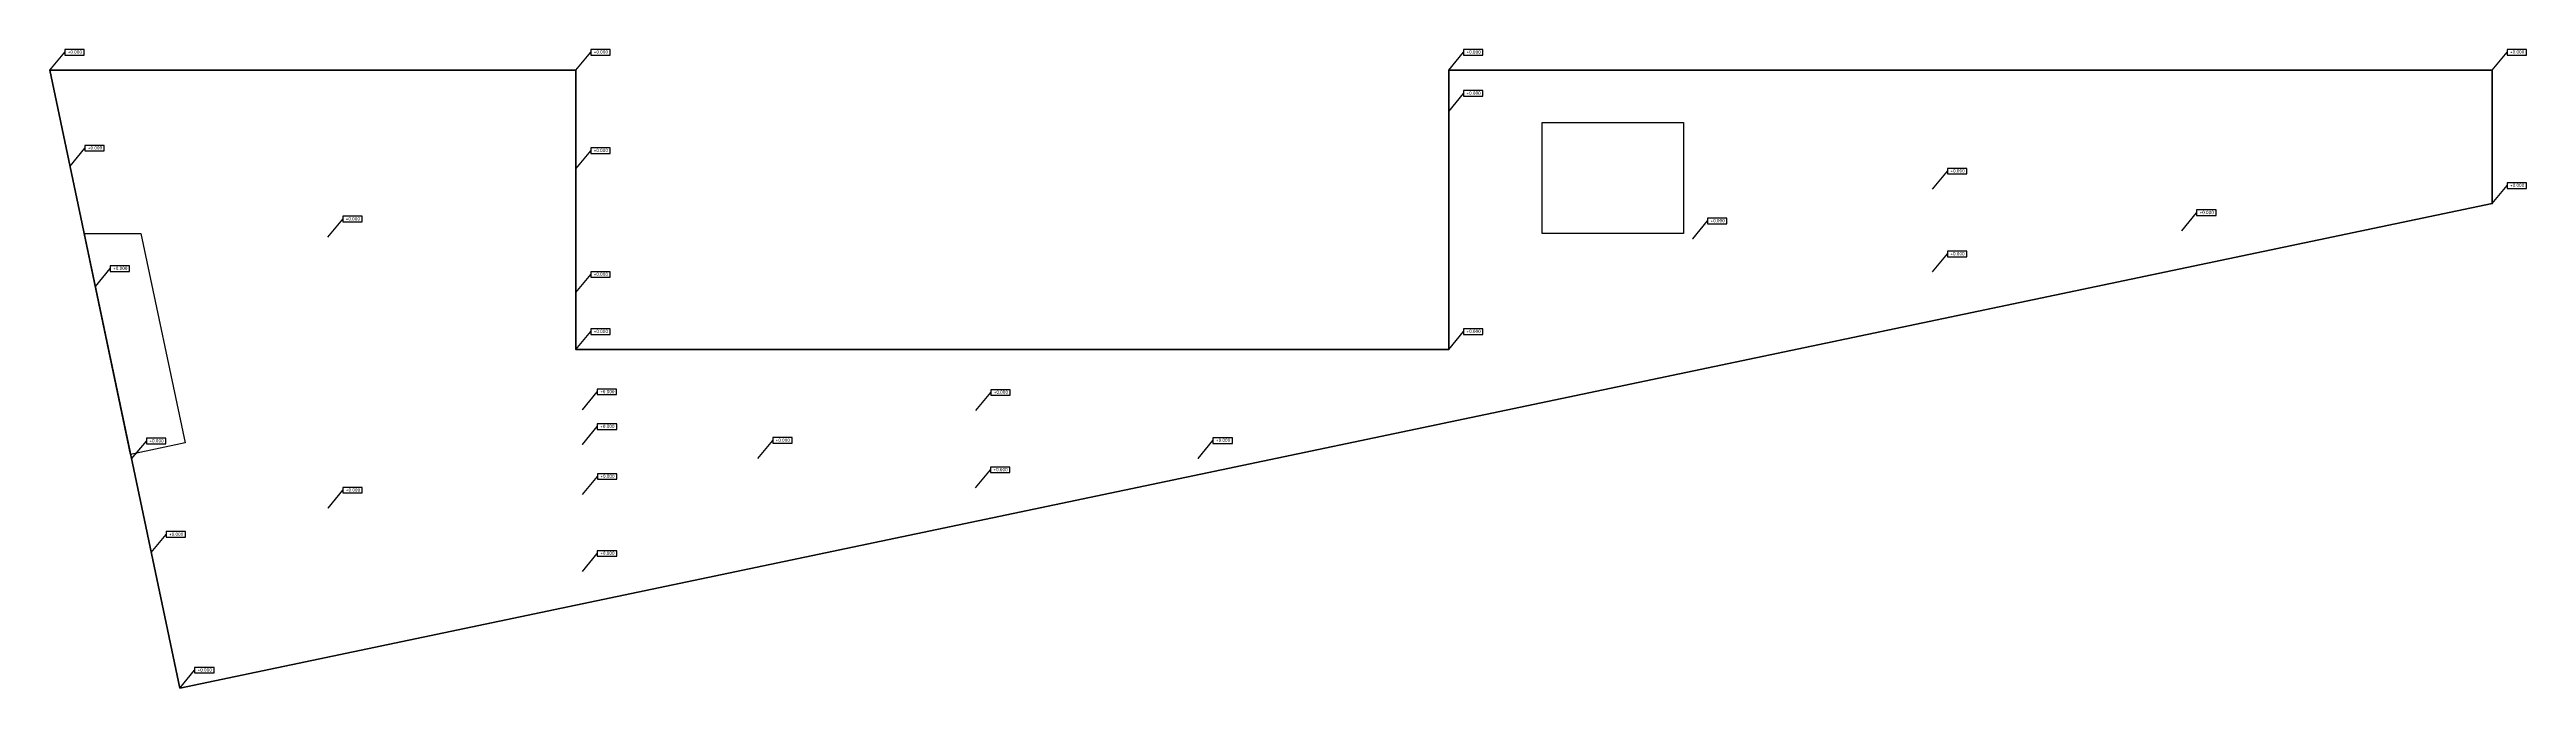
# Model space of a CAD drawing. Header units: millimetres. Extents: x 3543 to 412546, y -146359 to 38454.
# Drawn here: x 80845 to 170239, y 4813 to 27907 of the extents above; entities that cross this region are included whole.
import ezdxf
from ezdxf.enums import TextEntityAlignment as Align

# ---------------------------------------------------------------- set-up
doc = ezdxf.new("R2010")
doc.units = ezdxf.units.MM
doc.layers.add('контур', color=1, linetype='Continuous', lineweight=50)
doc.layers.add('областиvb', color=52, linetype='Continuous')
doc.styles.add('isocpeur', font='isocpeur.ttf')

# ---------------------------------------------------------------- blocks, each defined once
blk = doc.blocks.new('otmetka_oporvb')
at = {"linetype": 'ByBlock', "lineweight": -2}
blk.add_hatch(color=0, dxfattribs=at).paths.add_polyline_path([(-38, -32, 1), (38, 32, 1)])
at = {"color": 0, "linetype": 'ByBlock', "lineweight": -2}
blk.add_line((0, 0), (2142, 2596), dxfattribs=at)
at = {"color": 0}
blk.add_lwpolyline([(2142, 2196), (4942, 2196), (4942, 2996), (2142, 2996)], close=True, dxfattribs=at)
at = {"color": 0, "linetype": 'ByBlock', "lineweight": -2, "style": 'isocpeur'}
blk.add_attdef('OTM', text='', height=500, dxfattribs=at).set_placement((3600, 2639), align=Align.MIDDLE_CENTER)

msp = doc.modelspace()

# ---------------------------------------------------------------- linework, layer by layer
at = {"layer": 'контур'}
msp.add_lwpolyline([(85545, 4826.4), (80858.8, 27157.8), (99841.6, 27157.8), (99841.6, 17060.4), (131341.5, 17060.4), (131341.5, 27157.8), (169003.2, 27157.8), (169003.2, 22339.3)], close=True, dxfattribs=at)
at = {"layer": 'областиvb'}
for points in [[(134714.2, 25271.5), (139815.3, 25271.5), (139815.3, 21258.6), (134714.2, 21258.6)], [(82096.8, 21258.3), (84134, 21258.3), (85737.6, 13688.5), (83771.9, 13276)]]:
    msp.add_lwpolyline(points, close=True, dxfattribs=at)

# ---------------------------------------------------------------- block references
at = {"xscale": 0.25, "yscale": 0.25, "zscale": 0.25}
for p in [(80858.8, 27157.8), (99841.6, 27157.8), (131341.5, 27157.8), (169003.2, 27157.8), (131341.5, 25669.4), (81585.8, 23693.3), (99841.6, 23598.6), (148807.8, 22862), (169003.2, 22339.3), (90891.8, 21128.2), (140147.8, 21060.2), (157798.8, 21357.4), (148805.8, 19867.8), (82499.7, 19338.5), (99841.6, 19124.3), (99841.6, 17060.4), (131341.5, 17060.4), (100076.7, 14884.9), (114279.5, 14864.1), (100078.1, 13628.4), (83807, 13108.7), (106407.9, 13131.2), (122298.9, 13124.4), (100080.8, 11826.3), (114268.4, 12066.3), (90897.2, 11332.4), (84515.2, 9733.6), (100079, 9045.7), (85545, 4826.4)]:
    msp.add_blockref('otmetka_oporvb', p, dxfattribs=at).add_auto_attribs({'OTM': '+0.000'})

doc.saveas('drawing.dxf')
